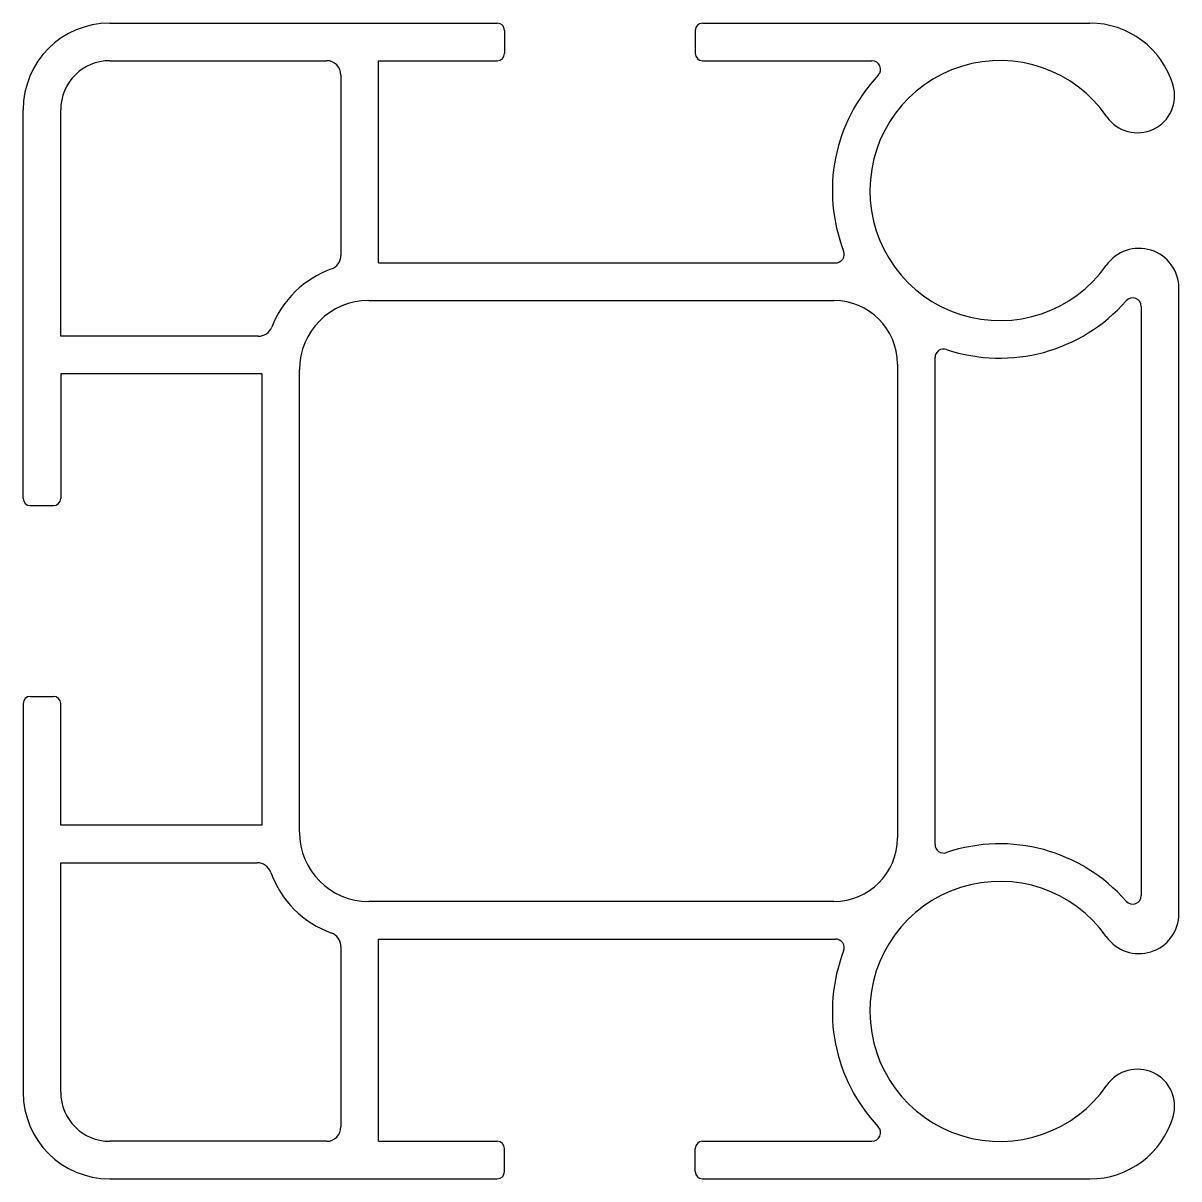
# Model space of a CAD drawing. Extents: x -19.1 to 20.9, y -20.2 to 19.8.
import ezdxf

# ---------------------------------------------------------------- set-up
doc = ezdxf.new("R2010")
doc.units = 0
doc.layers.get('0').update_dxf_attribs({"linetype": 'CONTINUOUS'})

msp = doc.modelspace()

# ---------------------------------------------------------------- linework, layer by layer
at = {"linetype": 'CONTINUOUS'}
for p, q in [((-16.052, 19.805), (-2.641, 19.805)), ((4.459, 19.805), (17.871, 19.805)), ((-2.391, 19.555), (-2.391, 18.755)), ((4.209, 19.555), (4.209, 18.755)), ((-16.052, 18.505), (-8.552, 18.505)), ((-6.752, 11.505), (-6.752, 18.505)), ((-6.752, 18.505), (-2.641, 18.505)), ((4.459, 18.505), (10.326, 18.505)), ((-8.052, 18.005), (-8.052, 11.766)), ((-19.052, 3.355), (-19.052, 16.805)), ((-17.752, 8.966), (-17.752, 16.805)), ((-6.752, 11.505), (9.066, 11.505)), ((20.948, -11.017), (20.948, 10.627)), ((-7.091, 10.205), (9.009, 10.205)), ((19.648, 9.997), (19.648, -10.387)), ((-10.914, 8.966), (-17.752, 8.966)), ((11.209, 8.005), (11.209, -8.395)), ((12.509, -8.618), (12.509, 8.227)), ((-17.752, 7.666), (-17.752, 3.355)), ((-10.791, 7.666), (-17.752, 7.666)), ((-10.791, 7.666), (-10.791, -7.956)), ((-9.491, -8.195), (-9.491, 7.805)), ((-18.802, 3.105), (-18.002, 3.105)), ((-18.802, -3.495), (-18.002, -3.495)), ((-19.052, -3.745), (-19.052, -17.195)), ((-17.752, -7.956), (-17.752, -3.745)), ((-10.791, -7.956), (-17.752, -7.956)), ((-17.752, -17.195), (-17.752, -9.256)), ((-17.752, -9.256), (-10.952, -9.256)), ((9.009, -10.595), (-7.091, -10.595)), ((-6.752, -18.895), (-6.752, -11.895)), ((-6.752, -11.895), (9.066, -11.895)), ((-8.052, -12.156), (-8.052, -18.395)), ((-8.552, -18.895), (-16.052, -18.895)), ((-6.752, -18.895), (-2.641, -18.895)), ((-2.391, -19.945), (-2.391, -19.145)), ((4.209, -19.945), (4.209, -19.145)), ((4.459, -18.895), (10.326, -18.895)), ((-16.052, -20.195), (-2.641, -20.195)), ((4.459, -20.195), (17.871, -20.195))]:
    msp.add_line(p, q, dxfattribs=at)
for centre, radius, start, end in [((-16.052, 16.805), 3, 90, 180), ((-2.641, 19.555), 0.25, 0, 90), ((4.459, 19.555), 0.25, 90, 180), ((17.871, 16.807), 2.998, 16.4529, 90), ((-16.052, 16.805), 1.7, 90, 180), ((-8.552, 18.005), 0.5, 0, 90), ((-2.641, 18.755), 0.25, 270, 0), ((4.459, 18.755), 0.25, 180, 270), ((14.754, 14.009), 4.5, 34.5927, 324.9018), ((10.326, 18.205), 0.3, 316.5432, 90), ((14.754, 14.009), 5.8, 136.5432, 201.1846), ((19.515, 17.293), 1.284, 214.5927, 16.4529), ((19.566, 10.627), 1.382, 0, 144.9018), ((-8.552, 11.766), 0.5, 289.8971, 0), ((9.066, 11.805), 0.3, 270, 21.1846), ((-7.191, 8.005), 3.5, 109.8971, 158.572), ((-7.091, 7.805), 2.4, 90, 180), ((9.009, 8.005), 2.2, 0, 90), ((14.754, 14.009), 5.8, 251.4157, 318.8695), ((19.348, 9.997), 0.3, 0, 138.8695), ((-10.914, 9.466), 0.5, 270, 338.572), ((12.809, 8.227), 0.3, 71.4157, 180), ((-18.802, 3.355), 0.25, 180, 270), ((-18.002, 3.355), 0.25, 270, 0), ((-18.802, -3.745), 0.25, 90, 180), ((-18.002, -3.745), 0.25, 0, 90), ((-7.091, -8.195), 2.4, 180, 270), ((9.009, -8.395), 2.2, 270, 0), ((12.809, -8.618), 0.3, 180, 288.5843), ((14.754, -14.399), 5.8, 41.1305, 108.5843), ((-10.952, -9.756), 0.5, 19.8971, 90), ((-7.191, -8.395), 3.5, 199.8971, 250.1029), ((14.754, -14.399), 4.5, 35.0982, 325.4073), ((19.348, -10.387), 0.3, 221.1305, 0), ((19.566, -11.017), 1.382, 215.0982, 0), ((-8.552, -12.156), 0.5, 0, 70.1029), ((9.066, -12.195), 0.3, 338.8154, 90), ((14.754, -14.399), 5.8, 158.8154, 223.4568), ((19.515, -17.683), 1.284, 343.5471, 145.4073), ((-16.052, -17.195), 3, 180, 270), ((-16.052, -17.195), 1.7, 180, 270), ((-8.552, -18.395), 0.5, 270, 360), ((10.326, -18.595), 0.3, 270, 43.4568), ((17.871, -17.198), 2.998, 270, 343.5471), ((-2.641, -19.145), 0.25, 0, 90), ((4.459, -19.145), 0.25, 90, 180), ((-2.641, -19.945), 0.25, 270, 0), ((4.459, -19.945), 0.25, 180, 270)]:
    msp.add_arc(centre, radius, start, end, dxfattribs=at)

doc.saveas('drawing.dxf')
